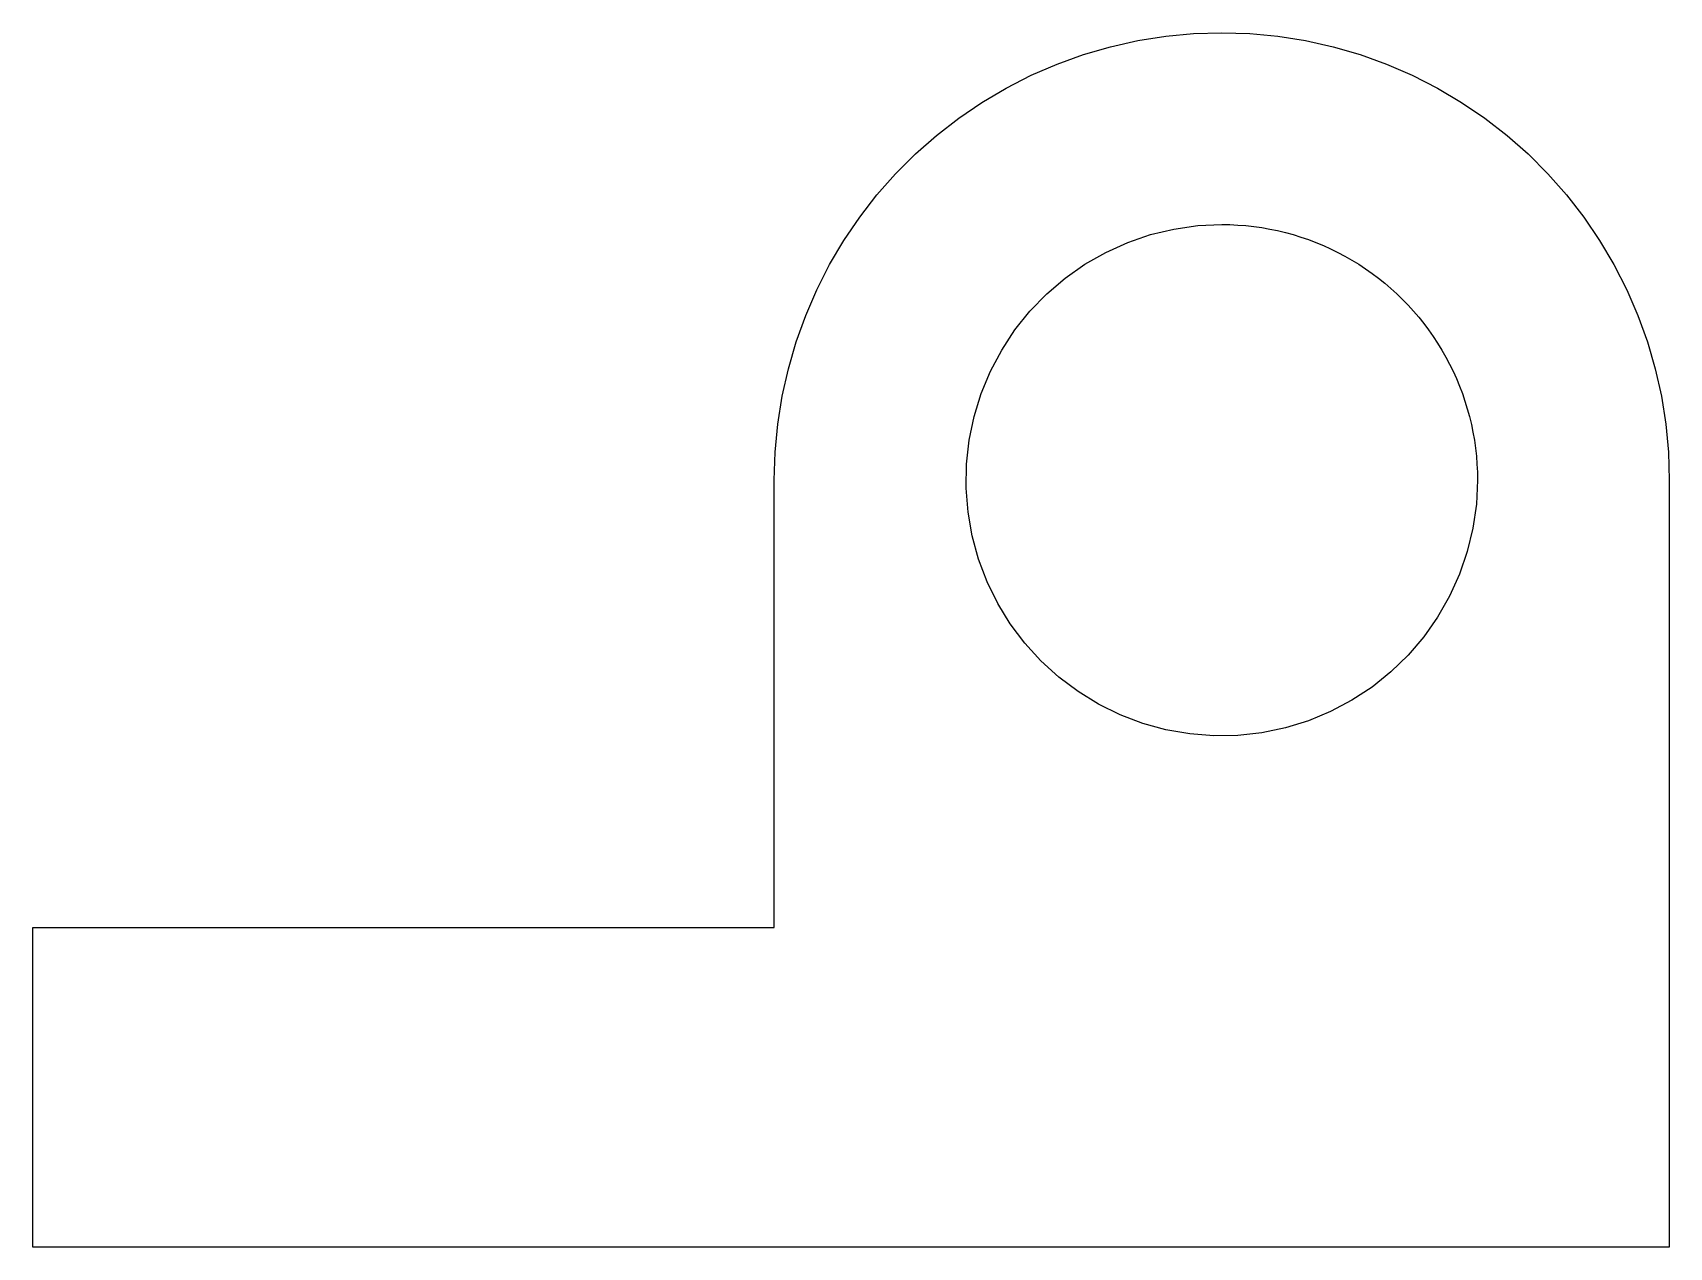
# Model space of a CAD drawing. Header units: metres. Extents: x -25.3 to 0.3, y 0 to 19.
import ezdxf

# ---------------------------------------------------------------- set-up
doc = ezdxf.new("R2010")
doc.units = ezdxf.units.M

msp = doc.modelspace()

# ---------------------------------------------------------------- linework, layer by layer
for points in [[(-13.7, 12), (-13.686, 12.44), (-13.645, 12.877), (-13.576, 13.312), (-13.48, 13.741), (-13.357, 14.163), (-13.208, 14.577), (-13.034, 14.98), (-12.834, 15.372), (-12.61, 15.751), (-12.363, 16.114), (-12.094, 16.462), (-11.803, 16.792), (-11.492, 17.103), (-11.162, 17.394), (-10.814, 17.663), (-10.451, 17.91), (-10.072, 18.134), (-9.68, 18.334), (-9.277, 18.508), (-8.863, 18.657), (-8.441, 18.78), (-8.012, 18.876), (-7.577, 18.945), (-7.14, 18.986), (-6.7, 19), (-6.26, 18.986), (-5.823, 18.945), (-5.388, 18.876), (-4.959, 18.78), (-4.537, 18.657), (-4.123, 18.508), (-3.72, 18.334), (-3.328, 18.134), (-2.949, 17.91), (-2.586, 17.663), (-2.238, 17.394), (-1.908, 17.103), (-1.597, 16.792), (-1.306, 16.462), (-1.037, 16.114), (-0.79, 15.751), (-0.566, 15.372), (-0.366, 14.98), (-0.192, 14.577), (-0.043, 14.163), (0.08, 13.741), (0.176, 13.312), (0.245, 12.877), (0.286, 12.44), (0.3, 12)], [(-2.7, 12), (-2.718, 11.624), (-2.771, 11.25), (-2.859, 10.884), (-2.981, 10.528), (-3.136, 10.184), (-3.323, 9.857), (-3.539, 9.548), (-3.784, 9.262), (-4.055, 9), (-4.349, 8.764), (-4.664, 8.557), (-4.997, 8.381), (-5.345, 8.236), (-5.705, 8.126), (-6.074, 8.049), (-6.449, 8.008), (-6.826, 8.002), (-7.201, 8.032), (-7.573, 8.096), (-7.936, 8.196), (-8.289, 8.329), (-8.627, 8.495), (-8.948, 8.692), (-9.25, 8.918), (-9.528, 9.172), (-9.782, 9.45), (-10.008, 9.752), (-10.205, 10.073), (-10.371, 10.411), (-10.504, 10.764), (-10.604, 11.127), (-10.668, 11.499), (-10.698, 11.874), (-10.692, 12.251), (-10.651, 12.626), (-10.574, 12.995), (-10.464, 13.355), (-10.319, 13.703), (-10.143, 14.036), (-9.936, 14.351), (-9.7, 14.645), (-9.438, 14.916), (-9.152, 15.161), (-8.843, 15.377), (-8.516, 15.564), (-8.172, 15.719), (-7.816, 15.841), (-7.45, 15.929), (-7.076, 15.982), (-6.7, 16)], [(-6.7, 16), (-6.574, 15.998), (-6.449, 15.992), (-6.324, 15.982), (-6.199, 15.968), (-6.074, 15.951), (-5.95, 15.929), (-5.827, 15.904), (-5.705, 15.874), (-5.584, 15.841), (-5.464, 15.804), (-5.345, 15.764), (-5.228, 15.719), (-5.111, 15.671), (-4.997, 15.619), (-4.884, 15.564), (-4.773, 15.505), (-4.664, 15.443), (-4.557, 15.377), (-4.452, 15.308), (-4.349, 15.236), (-4.248, 15.161), (-4.15, 15.082), (-4.055, 15), (-3.962, 14.916), (-3.872, 14.828), (-3.784, 14.738), (-3.7, 14.645), (-3.618, 14.55), (-3.539, 14.452), (-3.464, 14.351), (-3.392, 14.248), (-3.323, 14.143), (-3.257, 14.036), (-3.195, 13.927), (-3.136, 13.816), (-3.081, 13.703), (-3.029, 13.589), (-2.981, 13.472), (-2.936, 13.355), (-2.896, 13.236), (-2.859, 13.116), (-2.826, 12.995), (-2.796, 12.873), (-2.771, 12.75), (-2.749, 12.626), (-2.732, 12.501), (-2.718, 12.376), (-2.708, 12.251), (-2.702, 12.126), (-2.7, 12)], [(-13.7, 5), (-13.7, 5.14), (-13.7, 5.28), (-13.7, 5.42), (-13.7, 5.56), (-13.7, 5.7), (-13.7, 5.84), (-13.7, 5.98), (-13.7, 6.12), (-13.7, 6.26), (-13.7, 6.4), (-13.7, 6.54), (-13.7, 6.68), (-13.7, 6.82), (-13.7, 6.96), (-13.7, 7.1), (-13.7, 7.24), (-13.7, 7.38), (-13.7, 7.52), (-13.7, 7.66), (-13.7, 7.8), (-13.7, 7.94), (-13.7, 8.08), (-13.7, 8.22), (-13.7, 8.36), (-13.7, 8.5), (-13.7, 8.64), (-13.7, 8.78), (-13.7, 8.92), (-13.7, 9.06), (-13.7, 9.2), (-13.7, 9.34), (-13.7, 9.48), (-13.7, 9.62), (-13.7, 9.76), (-13.7, 9.9), (-13.7, 10.04), (-13.7, 10.18), (-13.7, 10.32), (-13.7, 10.46), (-13.7, 10.6), (-13.7, 10.74), (-13.7, 10.88), (-13.7, 11.02), (-13.7, 11.16), (-13.7, 11.3), (-13.7, 11.44), (-13.7, 11.58), (-13.7, 11.72), (-13.7, 11.86), (-13.7, 12)], [(-13.7, 5), (-13.7, 5.14), (-13.7, 5.28), (-13.7, 5.42), (-13.7, 5.56), (-13.7, 5.7), (-13.7, 5.84), (-13.7, 5.98), (-13.7, 6.12), (-13.7, 6.26), (-13.7, 6.4), (-13.7, 6.54), (-13.7, 6.68), (-13.7, 6.82), (-13.7, 6.96), (-13.7, 7.1), (-13.7, 7.24), (-13.7, 7.38), (-13.7, 7.52), (-13.7, 7.66), (-13.7, 7.8), (-13.7, 7.94), (-13.7, 8.08), (-13.7, 8.22), (-13.7, 8.36), (-13.7, 8.5), (-13.7, 8.64), (-13.7, 8.78), (-13.7, 8.92), (-13.7, 9.06), (-13.7, 9.2), (-13.7, 9.34), (-13.7, 9.48), (-13.7, 9.62), (-13.7, 9.76), (-13.7, 9.9), (-13.7, 10.04), (-13.7, 10.18), (-13.7, 10.32), (-13.7, 10.46), (-13.7, 10.6), (-13.7, 10.74), (-13.7, 10.88), (-13.7, 11.02), (-13.7, 11.16), (-13.7, 11.3), (-13.7, 11.44), (-13.7, 11.58), (-13.7, 11.72), (-13.7, 11.86), (-13.7, 12)], [(0.3, 12), (0.3, 11.76), (0.3, 11.52), (0.3, 11.28), (0.3, 11.04), (0.3, 10.8), (0.3, 10.56), (0.3, 10.32), (0.3, 10.08), (0.3, 9.84), (0.3, 9.6), (0.3, 9.36), (0.3, 9.12), (0.3, 8.88), (0.3, 8.64), (0.3, 8.4), (0.3, 8.16), (0.3, 7.92), (0.3, 7.68), (0.3, 7.44), (0.3, 7.2), (0.3, 6.96), (0.3, 6.72), (0.3, 6.48), (0.3, 6.24), (0.3, 6), (0.3, 5.76), (0.3, 5.52), (0.3, 5.28), (0.3, 5.04), (0.3, 4.8), (0.3, 4.56), (0.3, 4.32), (0.3, 4.08), (0.3, 3.84), (0.3, 3.6), (0.3, 3.36), (0.3, 3.12), (0.3, 2.88), (0.3, 2.64), (0.3, 2.4), (0.3, 2.16), (0.3, 1.92), (0.3, 1.68), (0.3, 1.44), (0.3, 1.2), (0.3, 0.96), (0.3, 0.72), (0.3, 0.48), (0.3, 0.24), (0.3, 0)], [(-25.3, 0), (-25.3, 0.1), (-25.3, 0.2), (-25.3, 0.3), (-25.3, 0.4), (-25.3, 0.5), (-25.3, 0.6), (-25.3, 0.7), (-25.3, 0.8), (-25.3, 0.9), (-25.3, 1), (-25.3, 1.1), (-25.3, 1.2), (-25.3, 1.3), (-25.3, 1.4), (-25.3, 1.5), (-25.3, 1.6), (-25.3, 1.7), (-25.3, 1.8), (-25.3, 1.9), (-25.3, 2), (-25.3, 2.1), (-25.3, 2.2), (-25.3, 2.3), (-25.3, 2.4), (-25.3, 2.5), (-25.3, 2.6), (-25.3, 2.7), (-25.3, 2.8), (-25.3, 2.9), (-25.3, 3), (-25.3, 3.1), (-25.3, 3.2), (-25.3, 3.3), (-25.3, 3.4), (-25.3, 3.5), (-25.3, 3.6), (-25.3, 3.7), (-25.3, 3.8), (-25.3, 3.9), (-25.3, 4), (-25.3, 4.1), (-25.3, 4.2), (-25.3, 4.3), (-25.3, 4.4), (-25.3, 4.5), (-25.3, 4.6), (-25.3, 4.7), (-25.3, 4.8), (-25.3, 4.9), (-25.3, 5)], [(-25.3, 5), (-25.068, 5), (-24.836, 5), (-24.604, 5), (-24.372, 5), (-24.14, 5), (-23.908, 5), (-23.676, 5), (-23.444, 5), (-23.212, 5), (-22.98, 5), (-22.748, 5), (-22.516, 5), (-22.284, 5), (-22.052, 5), (-21.82, 5), (-21.588, 5), (-21.356, 5), (-21.124, 5), (-20.892, 5), (-20.66, 5), (-20.428, 5), (-20.196, 5), (-19.964, 5), (-19.732, 5), (-19.5, 5), (-19.268, 5), (-19.036, 5), (-18.804, 5), (-18.572, 5), (-18.34, 5), (-18.108, 5), (-17.876, 5), (-17.644, 5), (-17.412, 5), (-17.18, 5), (-16.948, 5), (-16.716, 5), (-16.484, 5), (-16.252, 5), (-16.02, 5), (-15.788, 5), (-15.556, 5), (-15.324, 5), (-15.092, 5), (-14.86, 5), (-14.628, 5), (-14.396, 5), (-14.164, 5), (-13.932, 5), (-13.7, 5)], [(-20, 5), (-19.874, 5), (-19.748, 5), (-19.622, 5), (-19.496, 5), (-19.37, 5), (-19.244, 5), (-19.118, 5), (-18.992, 5), (-18.866, 5), (-18.74, 5), (-18.614, 5), (-18.488, 5), (-18.362, 5), (-18.236, 5), (-18.11, 5), (-17.984, 5), (-17.858, 5), (-17.732, 5), (-17.606, 5), (-17.48, 5), (-17.354, 5), (-17.228, 5), (-17.102, 5), (-16.976, 5), (-16.85, 5), (-16.724, 5), (-16.598, 5), (-16.472, 5), (-16.346, 5), (-16.22, 5), (-16.094, 5), (-15.968, 5), (-15.842, 5), (-15.716, 5), (-15.59, 5), (-15.464, 5), (-15.338, 5), (-15.212, 5), (-15.086, 5), (-14.96, 5), (-14.834, 5), (-14.708, 5), (-14.582, 5), (-14.456, 5), (-14.33, 5), (-14.204, 5), (-14.078, 5), (-13.952, 5), (-13.826, 5), (-13.7, 5)], [(0.3, 0), (-0.212, 0), (-0.724, 0), (-1.236, 0), (-1.748, 0), (-2.26, 0), (-2.772, 0), (-3.284, 0), (-3.796, 0), (-4.308, 0), (-4.82, 0), (-5.332, 0), (-5.844, 0), (-6.356, 0), (-6.868, 0), (-7.38, 0), (-7.892, 0), (-8.404, 0), (-8.916, 0), (-9.428, 0), (-9.94, 0), (-10.452, 0), (-10.964, 0), (-11.476, 0), (-11.988, 0), (-12.5, 0), (-13.012, 0), (-13.524, 0), (-14.036, 0), (-14.548, 0), (-15.06, 0), (-15.572, 0), (-16.084, 0), (-16.596, 0), (-17.108, 0), (-17.62, 0), (-18.132, 0), (-18.644, 0), (-19.156, 0), (-19.668, 0), (-20.18, 0), (-20.692, 0), (-21.204, 0), (-21.716, 0), (-22.228, 0), (-22.74, 0), (-23.252, 0), (-23.764, 0), (-24.276, 0), (-24.788, 0), (-25.3, 0)]]:
    msp.add_lwpolyline(points)

doc.saveas('drawing.dxf')
